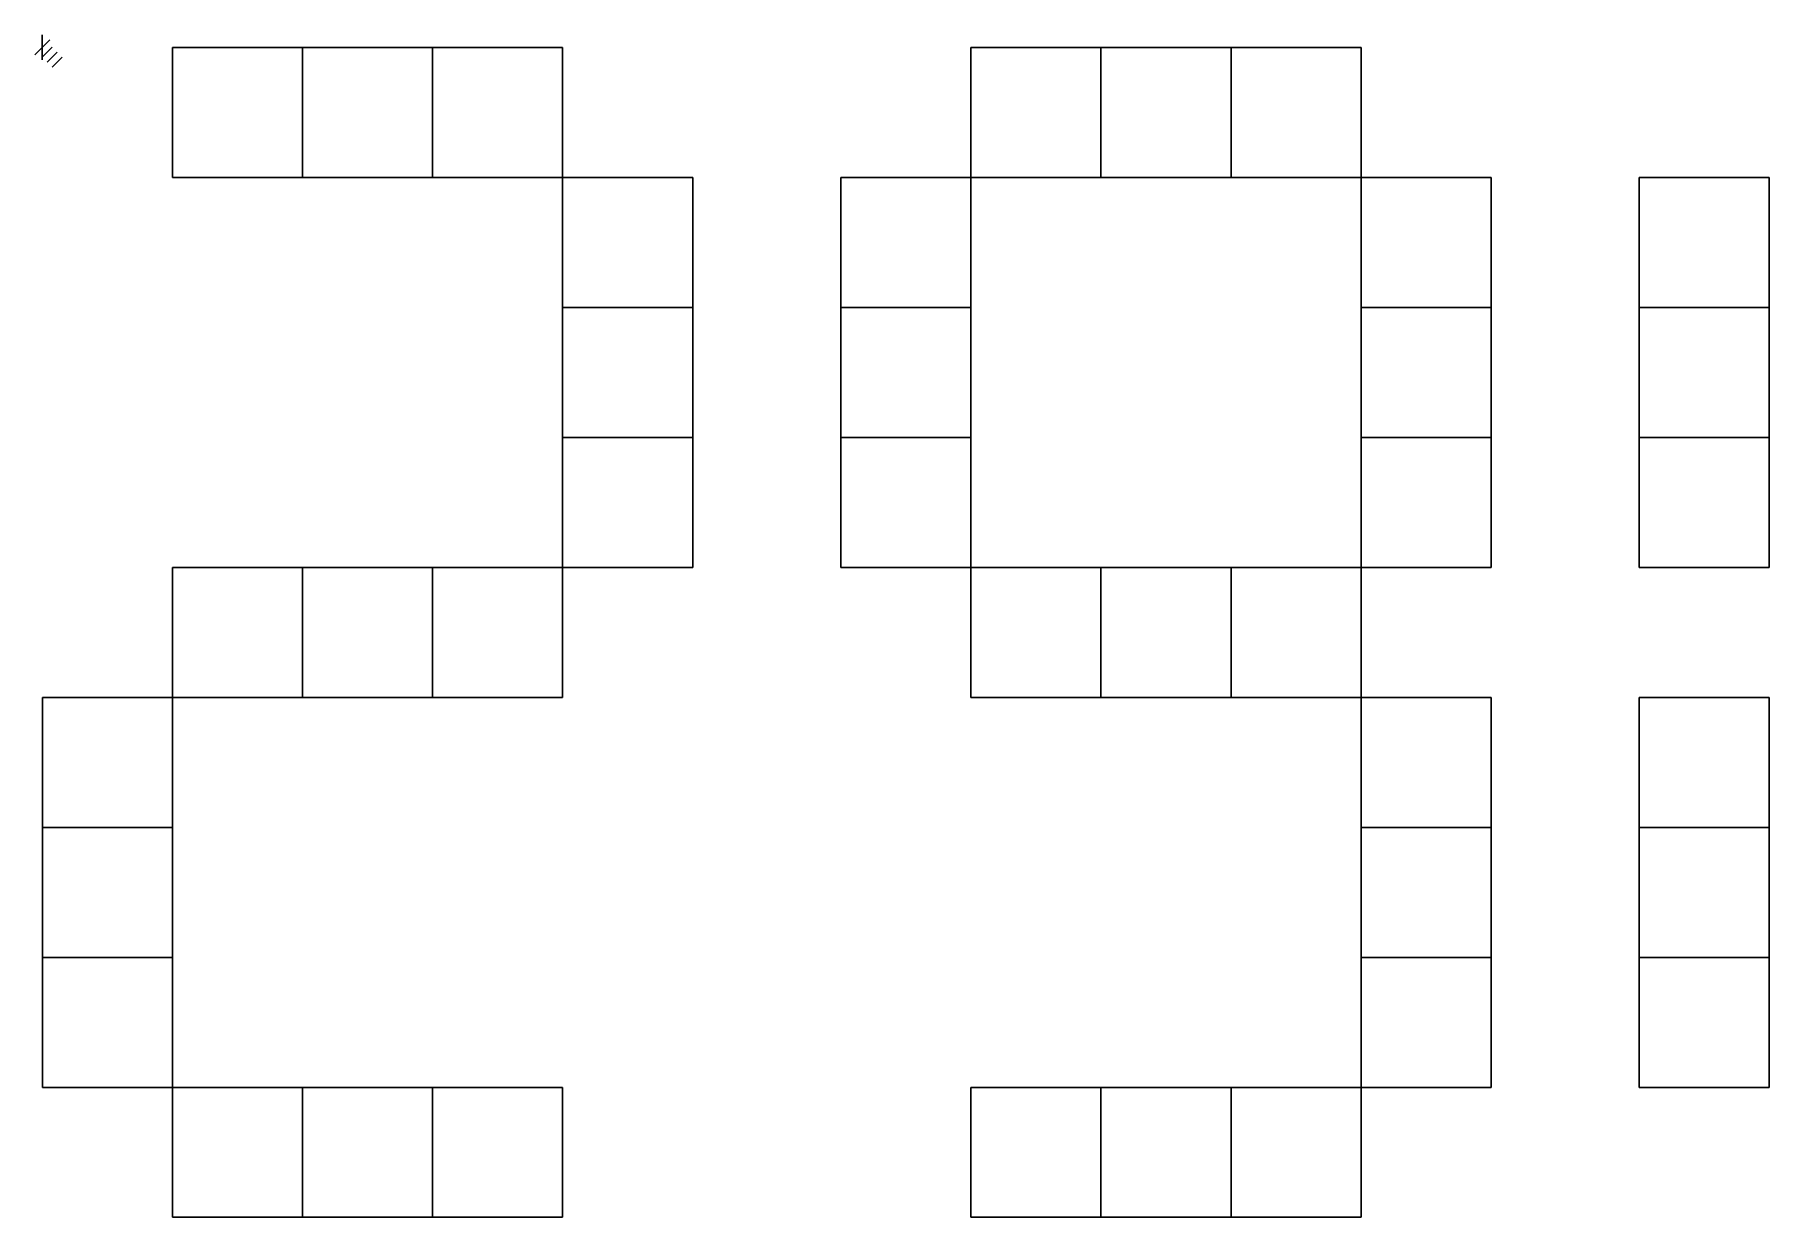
# Model space of a CAD drawing. Extents: x -1 to 182, y 3 to 128.
import ezdxf

# ---------------------------------------------------------------- set-up
doc = ezdxf.new("R2010")
doc.units = 0

msp = doc.modelspace()

# ---------------------------------------------------------------- linework, layer by layer
at = {"layer": 'Layer 1'}
for p, q in [((0, 128.171), (0, 125.525)), ((0.793749, 127.642), (-0.793749, 126.054)), ((1.05833, 126.848), (0, 125.78967)), ((1.5875, 126.319), (0.52917, 125.26067)), ((13.74, 126.813), (27.4449, 126.813)), ((13.74, 113.108), (13.74, 126.813)), ((27.4449, 126.813), (41.1496, 126.813)), ((27.4449, 113.108), (27.4449, 126.813)), ((27.4449, 126.813), (27.4449, 113.108)), ((41.1496, 126.813), (54.8547, 126.813)), ((41.1496, 113.108), (41.1496, 126.813)), ((41.1496, 126.813), (41.1496, 113.108)), ((54.8547, 126.813), (54.8547, 113.108)), ((97.8882, 126.813), (111.593, 126.813)), ((97.8882, 113.108), (97.8882, 126.813)), ((111.593, 126.813), (125.298, 126.813)), ((111.593, 113.108), (111.593, 126.813)), ((111.593, 126.813), (111.593, 113.108)), ((125.298, 126.813), (139.003, 126.813)), ((125.298, 113.108), (125.298, 126.813)), ((125.298, 126.813), (125.298, 113.108)), ((139.003, 126.813), (139.003, 113.108)), ((2.11666, 125.79), (1.05833, 124.73167)), ((27.4449, 113.108), (13.74, 113.108)), ((41.1496, 113.108), (27.4449, 113.108)), ((54.8547, 113.108), (41.1496, 113.108)), ((54.8547, 113.108), (68.5594, 113.108)), ((54.8547, 99.4033), (54.8547, 113.108)), ((68.5594, 113.108), (68.5594, 99.4033)), ((84.1834, 113.108), (97.8882, 113.108)), ((84.1834, 99.4033), (84.1834, 113.108)), ((97.8882, 113.108), (97.8882, 99.4033)), ((111.593, 113.108), (97.8882, 113.108)), ((125.298, 113.108), (111.593, 113.108)), ((139.003, 113.108), (125.298, 113.108)), ((139.003, 113.108), (152.708, 113.108)), ((139.003, 99.4033), (139.003, 113.108)), ((152.708, 113.108), (152.708, 99.4033)), ((168.331, 113.108), (182.036, 113.108)), ((168.331, 99.4033), (168.331, 113.108)), ((182.036, 113.108), (182.036, 99.4033)), ((54.8547, 99.4033), (68.5594, 99.4033)), ((54.8547, 85.6983), (54.8547, 99.4033)), ((68.5594, 99.4033), (54.8547, 99.4033)), ((68.5594, 99.4033), (68.5594, 85.6983)), ((84.1834, 99.4033), (97.8882, 99.4033)), ((84.1834, 85.6983), (84.1834, 99.4033)), ((97.8882, 99.4033), (84.1834, 99.4033)), ((97.8882, 99.4033), (97.8882, 85.6983)), ((139.003, 99.4033), (152.708, 99.4033)), ((139.003, 85.6983), (139.003, 99.4033)), ((152.708, 99.4033), (139.003, 99.4033)), ((152.708, 99.4033), (152.708, 85.6983)), ((168.331, 99.4033), (182.036, 99.4033)), ((168.331, 85.6983), (168.331, 99.4033)), ((182.036, 99.4033), (168.331, 99.4033)), ((182.036, 99.4033), (182.036, 85.6983)), ((54.8547, 85.6983), (68.5594, 85.6983)), ((54.8547, 71.9935), (54.8547, 85.6983)), ((68.5594, 85.6983), (54.8547, 85.6983)), ((68.5594, 85.6983), (68.5594, 71.9935)), ((84.1834, 85.6983), (97.8882, 85.6983)), ((84.1834, 71.9935), (84.1834, 85.6983)), ((97.8882, 85.6983), (84.1834, 85.6983)), ((97.8882, 85.6983), (97.8882, 71.9935)), ((139.003, 85.6983), (152.708, 85.6983)), ((139.003, 71.9935), (139.003, 85.6983)), ((152.708, 85.6983), (139.003, 85.6983)), ((152.708, 85.6983), (152.708, 71.9935)), ((168.331, 85.6983), (182.036, 85.6983)), ((168.331, 71.9935), (168.331, 85.6983)), ((182.036, 85.6983), (168.331, 85.6983)), ((182.036, 85.6983), (182.036, 71.9935)), ((13.74, 71.9935), (27.4449, 71.9935)), ((13.74, 58.2885), (13.74, 71.9935)), ((27.4449, 71.9935), (41.1496, 71.9935)), ((27.4449, 58.2885), (27.4449, 71.9935)), ((27.4449, 71.9935), (27.4449, 58.2885)), ((41.1496, 71.9935), (54.8547, 71.9935)), ((41.1496, 58.2885), (41.1496, 71.9935)), ((41.1496, 71.9935), (41.1496, 58.2885)), ((54.8547, 71.9935), (54.8547, 58.2885)), ((68.5594, 71.9935), (54.8547, 71.9935)), ((97.8882, 71.9935), (84.1834, 71.9935)), ((97.8882, 71.9935), (111.593, 71.9935)), ((97.8882, 58.2885), (97.8882, 71.9935)), ((111.593, 71.9935), (125.298, 71.9935)), ((111.593, 58.2885), (111.593, 71.9935)), ((111.593, 71.9935), (111.593, 58.2885)), ((125.298, 71.9935), (139.003, 71.9935)), ((125.298, 58.2885), (125.298, 71.9935)), ((125.298, 71.9935), (125.298, 58.2885)), ((139.003, 71.9935), (139.003, 58.2885)), ((152.708, 71.9935), (139.003, 71.9935)), ((182.036, 71.9935), (168.331, 71.9935)), ((0.035108, 58.2885), (13.74, 58.2885)), ((0.035108, 44.5837), (0.035108, 58.2885)), ((13.74, 58.2885), (13.74, 44.5837)), ((27.4449, 58.2885), (13.74, 58.2885)), ((41.1496, 58.2885), (27.4449, 58.2885)), ((54.8547, 58.2885), (41.1496, 58.2885)), ((111.593, 58.2885), (97.8882, 58.2885)), ((125.298, 58.2885), (111.593, 58.2885)), ((139.003, 58.2885), (125.298, 58.2885)), ((139.003, 58.2885), (152.708, 58.2885)), ((139.003, 44.5837), (139.003, 58.2885)), ((152.708, 58.2885), (152.708, 44.5837)), ((168.331, 58.2885), (182.036, 58.2885)), ((168.331, 44.5837), (168.331, 58.2885)), ((182.036, 58.2885), (182.036, 44.5837)), ((0.035108, 44.5837), (13.74, 44.5837)), ((0.035108, 30.8787), (0.035108, 44.5837)), ((13.74, 44.5837), (0.035108, 44.5837)), ((13.74, 44.5837), (13.74, 30.8787)), ((139.003, 44.5837), (152.708, 44.5837)), ((139.003, 30.8787), (139.003, 44.5837)), ((152.708, 44.5837), (139.003, 44.5837)), ((152.708, 44.5837), (152.708, 30.8787)), ((168.331, 44.5837), (182.036, 44.5837)), ((168.331, 30.8787), (168.331, 44.5837)), ((182.036, 44.5837), (168.331, 44.5837)), ((182.036, 44.5837), (182.036, 30.8787)), ((0.035108, 30.8787), (13.74, 30.8787)), ((0.035108, 17.1738), (0.035108, 30.8787)), ((13.74, 30.8787), (0.035108, 30.8787)), ((13.74, 30.8787), (13.74, 17.1738)), ((139.003, 30.8787), (152.708, 30.8787)), ((139.003, 17.1738), (139.003, 30.8787)), ((152.708, 30.8787), (139.003, 30.8787)), ((152.708, 30.8787), (152.708, 17.1738)), ((168.331, 30.8787), (182.036, 30.8787)), ((168.331, 17.1738), (168.331, 30.8787)), ((182.036, 30.8787), (168.331, 30.8787)), ((182.036, 30.8787), (182.036, 17.1738)), ((13.74, 17.1738), (0.035108, 17.1738)), ((13.74, 17.1738), (27.4449, 17.1738)), ((13.74, 3.46908), (13.74, 17.1738)), ((27.4449, 17.1738), (41.1496, 17.1738)), ((27.4449, 3.46908), (27.4449, 17.1738)), ((27.4449, 17.1738), (27.4449, 3.46908)), ((41.1496, 17.1738), (54.8547, 17.1738)), ((41.1496, 3.46908), (41.1496, 17.1738)), ((41.1496, 17.1738), (41.1496, 3.46908)), ((54.8547, 17.1738), (54.8547, 3.46908)), ((97.8882, 17.1738), (111.593, 17.1738)), ((97.8882, 3.46908), (97.8882, 17.1738)), ((111.593, 17.1738), (125.298, 17.1738)), ((111.593, 3.46908), (111.593, 17.1738)), ((111.593, 17.1738), (111.593, 3.46908)), ((125.298, 17.1738), (139.003, 17.1738)), ((125.298, 3.46908), (125.298, 17.1738)), ((125.298, 17.1738), (125.298, 3.46908)), ((139.003, 17.1738), (139.003, 3.46908)), ((152.708, 17.1738), (139.003, 17.1738)), ((182.036, 17.1738), (168.331, 17.1738)), ((27.4449, 3.46908), (13.74, 3.46908)), ((41.1496, 3.46908), (27.4449, 3.46908)), ((54.8547, 3.46908), (41.1496, 3.46908)), ((111.593, 3.46908), (97.8882, 3.46908)), ((125.298, 3.46908), (111.593, 3.46908)), ((139.003, 3.46908), (125.298, 3.46908))]:
    msp.add_line(p, q, dxfattribs=at)

doc.saveas('drawing.dxf')
